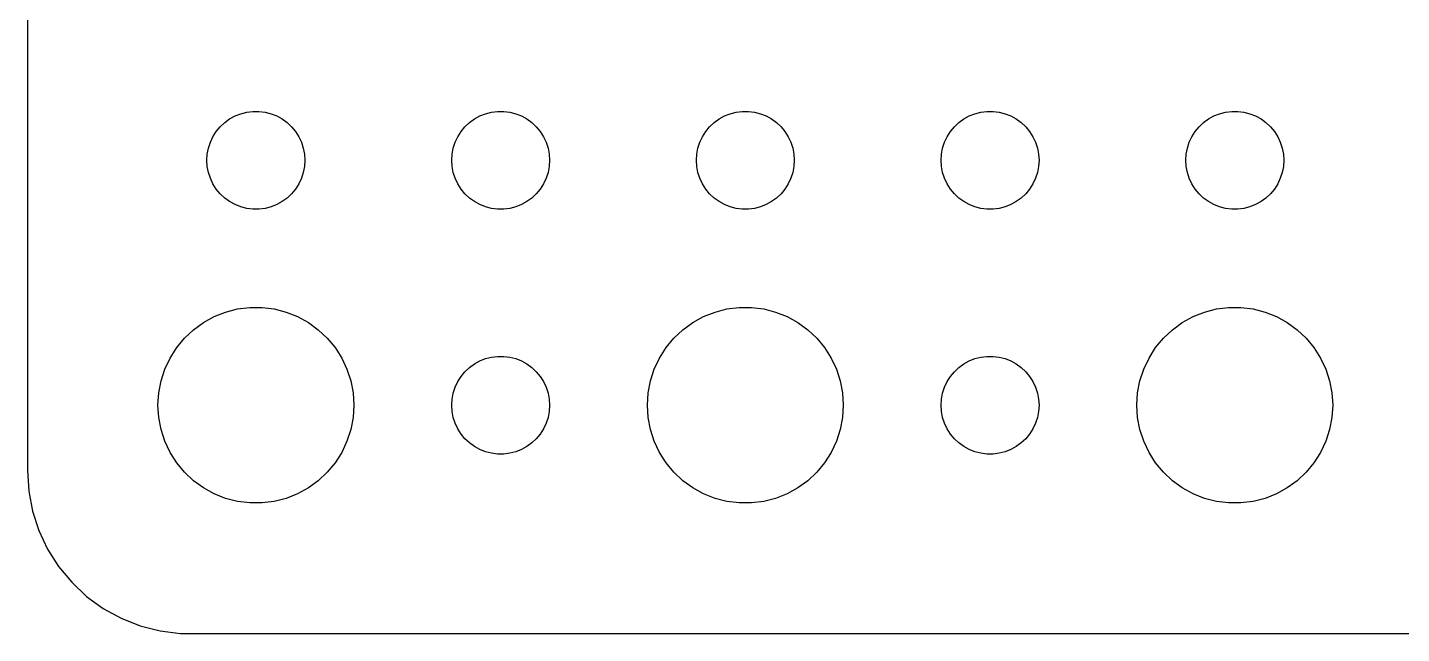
# Model space of a CAD drawing. Header units: metres. Extents: x -44 to 44, y 140 to 346.
# Drawn here: x -44.5 to -2.39, y 194.01 to 212.57 of the extents above; entities that cross this region are included whole.
import ezdxf

# ---------------------------------------------------------------- set-up
doc = ezdxf.new("R2010")
doc.units = ezdxf.units.M

msp = doc.modelspace()

# ---------------------------------------------------------------- linework, layer by layer
for p, q in [((-44.5, 233), (-44.5, 199)), ((-38.4561, 209.656), (-38.3037, 209.766)), ((-38.3037, 209.766), (-38.1387, 209.857)), ((-38.1387, 209.857), (-37.9635, 209.927)), ((-37.9635, 209.927), (-37.7811, 209.973)), ((-37.7811, 209.973), (-37.5942, 209.997)), ((-37.5942, 209.997), (-37.4058, 209.997)), ((-37.4058, 209.997), (-37.2189, 209.973)), ((-37.2189, 209.973), (-37.0365, 209.927)), ((-37.0365, 209.927), (-36.8613, 209.857)), ((-36.8613, 209.857), (-36.6963, 209.766)), ((-36.6963, 209.766), (-36.5439, 209.656)), ((-30.9561, 209.656), (-30.8037, 209.766)), ((-30.8037, 209.766), (-30.6387, 209.857)), ((-30.6387, 209.857), (-30.4635, 209.927)), ((-30.4635, 209.927), (-30.2811, 209.973)), ((-30.2811, 209.973), (-30.0942, 209.997)), ((-30.0942, 209.997), (-29.9058, 209.997)), ((-29.9058, 209.997), (-29.7189, 209.973)), ((-29.7189, 209.973), (-29.5365, 209.927)), ((-29.5365, 209.927), (-29.3613, 209.857)), ((-29.3613, 209.857), (-29.1963, 209.766)), ((-29.1963, 209.766), (-29.0439, 209.656)), ((-23.4561, 209.656), (-23.3037, 209.766)), ((-23.3037, 209.766), (-23.1387, 209.857)), ((-23.1387, 209.857), (-22.9635, 209.927)), ((-22.9635, 209.927), (-22.7811, 209.973)), ((-22.7811, 209.973), (-22.5942, 209.997)), ((-22.5942, 209.997), (-22.4058, 209.997)), ((-22.4058, 209.997), (-22.2189, 209.973)), ((-22.2189, 209.973), (-22.0365, 209.927)), ((-22.0365, 209.927), (-21.8613, 209.857)), ((-21.8613, 209.857), (-21.6963, 209.766)), ((-21.6963, 209.766), (-21.5439, 209.656)), ((-15.9561, 209.656), (-15.8037, 209.766)), ((-15.8037, 209.766), (-15.6387, 209.857)), ((-15.6387, 209.857), (-15.4635, 209.927)), ((-15.4635, 209.927), (-15.2811, 209.973)), ((-15.2811, 209.973), (-15.0942, 209.997)), ((-15.0942, 209.997), (-14.9058, 209.997)), ((-14.9058, 209.997), (-14.7189, 209.973)), ((-14.7189, 209.973), (-14.5365, 209.927)), ((-14.5365, 209.927), (-14.3613, 209.857)), ((-14.3613, 209.857), (-14.1963, 209.766)), ((-14.1963, 209.766), (-14.0439, 209.656)), ((-8.45613, 209.656), (-8.30373, 209.766)), ((-8.30373, 209.766), (-8.13866, 209.857)), ((-8.13866, 209.857), (-7.96352, 209.927)), ((-7.96352, 209.927), (-7.78107, 209.973)), ((-7.78107, 209.973), (-7.59418, 209.997)), ((-7.59418, 209.997), (-7.40581, 209.997)), ((-7.40581, 209.997), (-7.21892, 209.973)), ((-7.21892, 209.973), (-7.03647, 209.927)), ((-7.03647, 209.927), (-6.86133, 209.857)), ((-6.86133, 209.857), (-6.69626, 209.766)), ((-6.69626, 209.766), (-6.54385, 209.656)), ((-38.8145, 209.223), (-38.7135, 209.382)), ((-38.7135, 209.382), (-38.5934, 209.527)), ((-38.5934, 209.527), (-38.4561, 209.656)), ((-36.5439, 209.656), (-36.4065, 209.527)), ((-36.4065, 209.527), (-36.2865, 209.382)), ((-36.2865, 209.382), (-36.1855, 209.223)), ((-31.3145, 209.223), (-31.2135, 209.382)), ((-31.2135, 209.382), (-31.0934, 209.527)), ((-31.0934, 209.527), (-30.9561, 209.656)), ((-29.0439, 209.656), (-28.9065, 209.527)), ((-28.9065, 209.527), (-28.7865, 209.382)), ((-28.7865, 209.382), (-28.6855, 209.223)), ((-23.8145, 209.223), (-23.7135, 209.382)), ((-23.7135, 209.382), (-23.5934, 209.527)), ((-23.5934, 209.527), (-23.4561, 209.656)), ((-21.5439, 209.656), (-21.4065, 209.527)), ((-21.4065, 209.527), (-21.2865, 209.382)), ((-21.2865, 209.382), (-21.1855, 209.223)), ((-16.3145, 209.223), (-16.2135, 209.382)), ((-16.2135, 209.382), (-16.0934, 209.527)), ((-16.0934, 209.527), (-15.9561, 209.656)), ((-14.0439, 209.656), (-13.9065, 209.527)), ((-13.9065, 209.527), (-13.7865, 209.382)), ((-13.7865, 209.382), (-13.6855, 209.223)), ((-8.81445, 209.223), (-8.71352, 209.382)), ((-8.71352, 209.382), (-8.59344, 209.527)), ((-8.59344, 209.527), (-8.45613, 209.656)), ((-6.54385, 209.656), (-6.40654, 209.527)), ((-6.40654, 209.527), (-6.28647, 209.382)), ((-6.28647, 209.382), (-6.18553, 209.223)), ((-38.9882, 208.688), (-38.9529, 208.873)), ((-38.9529, 208.873), (-38.8947, 209.052)), ((-38.8947, 209.052), (-38.8145, 209.223)), ((-36.1855, 209.223), (-36.1053, 209.052)), ((-36.1053, 209.052), (-36.0471, 208.873)), ((-36.0471, 208.873), (-36.0118, 208.688)), ((-31.4882, 208.688), (-31.4529, 208.873)), ((-31.4529, 208.873), (-31.3947, 209.052)), ((-31.3947, 209.052), (-31.3145, 209.223)), ((-28.6855, 209.223), (-28.6053, 209.052)), ((-28.6053, 209.052), (-28.5471, 208.873)), ((-28.5471, 208.873), (-28.5118, 208.688)), ((-23.9882, 208.688), (-23.9529, 208.873)), ((-23.9529, 208.873), (-23.8947, 209.052)), ((-23.8947, 209.052), (-23.8145, 209.223)), ((-21.1855, 209.223), (-21.1053, 209.052)), ((-21.1053, 209.052), (-21.0471, 208.873)), ((-21.0471, 208.873), (-21.0118, 208.688)), ((-16.4882, 208.688), (-16.4529, 208.873)), ((-16.4529, 208.873), (-16.3947, 209.052)), ((-16.3947, 209.052), (-16.3145, 209.223)), ((-13.6855, 209.223), (-13.6053, 209.052)), ((-13.6053, 209.052), (-13.5471, 208.873)), ((-13.5471, 208.873), (-13.5118, 208.688)), ((-8.98816, 208.688), (-8.95287, 208.873)), ((-8.95287, 208.873), (-8.89465, 209.052)), ((-8.89465, 209.052), (-8.81445, 209.223)), ((-6.18553, 209.223), (-6.10533, 209.052)), ((-6.10533, 209.052), (-6.04712, 208.873)), ((-6.04712, 208.873), (-6.01183, 208.688)), ((-39, 208.5), (-38.9882, 208.688)), ((-38.9882, 208.312), (-39, 208.5)), ((-36.0118, 208.688), (-36, 208.5)), ((-36, 208.5), (-36.0118, 208.312)), ((-31.5, 208.5), (-31.4882, 208.688)), ((-31.4882, 208.312), (-31.5, 208.5)), ((-28.5118, 208.688), (-28.5, 208.5)), ((-28.5, 208.5), (-28.5118, 208.312)), ((-24, 208.5), (-23.9882, 208.688)), ((-23.9882, 208.312), (-24, 208.5)), ((-21.0118, 208.688), (-21, 208.5)), ((-21, 208.5), (-21.0118, 208.312)), ((-16.5, 208.5), (-16.4882, 208.688)), ((-16.4882, 208.312), (-16.5, 208.5)), ((-13.5118, 208.688), (-13.5, 208.5)), ((-13.5, 208.5), (-13.5118, 208.312)), ((-9, 208.5), (-8.98816, 208.688)), ((-8.98816, 208.312), (-9, 208.5)), ((-6.01183, 208.688), (-6, 208.5)), ((-6, 208.5), (-6.01183, 208.312)), ((-38.9529, 208.127), (-38.9882, 208.312)), ((-38.8947, 207.948), (-38.9529, 208.127)), ((-36.0471, 208.127), (-36.1053, 207.948)), ((-36.0118, 208.312), (-36.0471, 208.127)), ((-31.4529, 208.127), (-31.4882, 208.312)), ((-31.3947, 207.948), (-31.4529, 208.127)), ((-28.5471, 208.127), (-28.6053, 207.948)), ((-28.5118, 208.312), (-28.5471, 208.127)), ((-23.9529, 208.127), (-23.9882, 208.312)), ((-23.8947, 207.948), (-23.9529, 208.127)), ((-21.0471, 208.127), (-21.1053, 207.948)), ((-21.0118, 208.312), (-21.0471, 208.127)), ((-16.4529, 208.127), (-16.4882, 208.312)), ((-16.3947, 207.948), (-16.4529, 208.127)), ((-13.5471, 208.127), (-13.6053, 207.948)), ((-13.5118, 208.312), (-13.5471, 208.127)), ((-8.95287, 208.127), (-8.98816, 208.312)), ((-8.89465, 207.948), (-8.95287, 208.127)), ((-6.04712, 208.127), (-6.10533, 207.948)), ((-6.01183, 208.312), (-6.04712, 208.127)), ((-38.8145, 207.777), (-38.8947, 207.948)), ((-38.7135, 207.618), (-38.8145, 207.777)), ((-38.5934, 207.473), (-38.7135, 207.618)), ((-36.2865, 207.618), (-36.4065, 207.473)), ((-36.1855, 207.777), (-36.2865, 207.618)), ((-36.1053, 207.948), (-36.1855, 207.777)), ((-31.3145, 207.777), (-31.3947, 207.948)), ((-31.2135, 207.618), (-31.3145, 207.777)), ((-31.0934, 207.473), (-31.2135, 207.618)), ((-28.7865, 207.618), (-28.9065, 207.473)), ((-28.6855, 207.777), (-28.7865, 207.618)), ((-28.6053, 207.948), (-28.6855, 207.777)), ((-23.8145, 207.777), (-23.8947, 207.948)), ((-23.7135, 207.618), (-23.8145, 207.777)), ((-23.5934, 207.473), (-23.7135, 207.618)), ((-21.2865, 207.618), (-21.4065, 207.473)), ((-21.1855, 207.777), (-21.2865, 207.618)), ((-21.1053, 207.948), (-21.1855, 207.777)), ((-16.3145, 207.777), (-16.3947, 207.948)), ((-16.2135, 207.618), (-16.3145, 207.777)), ((-16.0934, 207.473), (-16.2135, 207.618)), ((-13.7865, 207.618), (-13.9065, 207.473)), ((-13.6855, 207.777), (-13.7865, 207.618)), ((-13.6053, 207.948), (-13.6855, 207.777)), ((-8.81445, 207.777), (-8.89465, 207.948)), ((-8.71352, 207.618), (-8.81445, 207.777)), ((-8.59344, 207.473), (-8.71352, 207.618)), ((-6.28647, 207.618), (-6.40654, 207.473)), ((-6.18553, 207.777), (-6.28647, 207.618)), ((-6.10533, 207.948), (-6.18553, 207.777)), ((-38.4561, 207.344), (-38.5934, 207.473)), ((-38.3037, 207.234), (-38.4561, 207.344)), ((-38.1387, 207.143), (-38.3037, 207.234)), ((-36.6963, 207.234), (-36.8613, 207.143)), ((-36.5439, 207.344), (-36.6963, 207.234)), ((-36.4065, 207.473), (-36.5439, 207.344)), ((-30.9561, 207.344), (-31.0934, 207.473)), ((-30.8037, 207.234), (-30.9561, 207.344)), ((-30.6387, 207.143), (-30.8037, 207.234)), ((-29.1963, 207.234), (-29.3613, 207.143)), ((-29.0439, 207.344), (-29.1963, 207.234)), ((-28.9065, 207.473), (-29.0439, 207.344)), ((-23.4561, 207.344), (-23.5934, 207.473)), ((-23.3037, 207.234), (-23.4561, 207.344)), ((-23.1387, 207.143), (-23.3037, 207.234)), ((-21.6963, 207.234), (-21.8613, 207.143)), ((-21.5439, 207.344), (-21.6963, 207.234)), ((-21.4065, 207.473), (-21.5439, 207.344)), ((-15.9561, 207.344), (-16.0934, 207.473)), ((-15.8037, 207.234), (-15.9561, 207.344)), ((-15.6387, 207.143), (-15.8037, 207.234)), ((-14.1963, 207.234), (-14.3613, 207.143)), ((-14.0439, 207.344), (-14.1963, 207.234)), ((-13.9065, 207.473), (-14.0439, 207.344)), ((-8.45613, 207.344), (-8.59344, 207.473)), ((-8.30373, 207.234), (-8.45613, 207.344)), ((-8.13866, 207.143), (-8.30373, 207.234)), ((-6.69626, 207.234), (-6.86133, 207.143)), ((-6.54385, 207.344), (-6.69626, 207.234)), ((-6.40654, 207.473), (-6.54385, 207.344)), ((-37.9635, 207.073), (-38.1387, 207.143)), ((-37.7811, 207.027), (-37.9635, 207.073)), ((-37.5942, 207.003), (-37.7811, 207.027)), ((-37.4058, 207.003), (-37.5942, 207.003)), ((-37.2189, 207.027), (-37.4058, 207.003)), ((-37.0365, 207.073), (-37.2189, 207.027)), ((-36.8613, 207.143), (-37.0365, 207.073)), ((-30.4635, 207.073), (-30.6387, 207.143)), ((-30.2811, 207.027), (-30.4635, 207.073)), ((-30.0942, 207.003), (-30.2811, 207.027)), ((-29.9058, 207.003), (-30.0942, 207.003)), ((-29.7189, 207.027), (-29.9058, 207.003)), ((-29.5365, 207.073), (-29.7189, 207.027)), ((-29.3613, 207.143), (-29.5365, 207.073)), ((-22.9635, 207.073), (-23.1387, 207.143)), ((-22.7811, 207.027), (-22.9635, 207.073)), ((-22.5942, 207.003), (-22.7811, 207.027)), ((-22.4058, 207.003), (-22.5942, 207.003)), ((-22.2189, 207.027), (-22.4058, 207.003)), ((-22.0365, 207.073), (-22.2189, 207.027)), ((-21.8613, 207.143), (-22.0365, 207.073)), ((-15.4635, 207.073), (-15.6387, 207.143)), ((-15.2811, 207.027), (-15.4635, 207.073)), ((-15.0942, 207.003), (-15.2811, 207.027)), ((-14.9058, 207.003), (-15.0942, 207.003)), ((-14.7189, 207.027), (-14.9058, 207.003)), ((-14.5365, 207.073), (-14.7189, 207.027)), ((-14.3613, 207.143), (-14.5365, 207.073)), ((-7.96352, 207.073), (-8.13866, 207.143)), ((-7.78107, 207.027), (-7.96352, 207.073)), ((-7.59418, 207.003), (-7.78107, 207.027)), ((-7.40581, 207.003), (-7.59418, 207.003)), ((-7.21892, 207.027), (-7.40581, 207.003)), ((-7.03647, 207.073), (-7.21892, 207.027)), ((-6.86133, 207.143), (-7.03647, 207.073)), ((-38.7773, 203.714), (-38.427, 203.853)), ((-38.427, 203.853), (-38.0621, 203.947)), ((-38.0621, 203.947), (-37.6884, 203.994)), ((-37.6884, 203.994), (-37.3116, 203.994)), ((-37.3116, 203.994), (-36.9379, 203.947)), ((-36.9379, 203.947), (-36.5729, 203.853)), ((-36.5729, 203.853), (-36.2227, 203.714)), ((-23.7773, 203.714), (-23.427, 203.853)), ((-23.427, 203.853), (-23.0621, 203.947)), ((-23.0621, 203.947), (-22.6884, 203.994)), ((-22.6884, 203.994), (-22.3116, 203.994)), ((-22.3116, 203.994), (-21.9379, 203.947)), ((-21.9379, 203.947), (-21.5729, 203.853)), ((-21.5729, 203.853), (-21.2227, 203.714)), ((-8.77733, 203.714), (-8.42705, 203.853)), ((-8.42705, 203.853), (-8.06213, 203.947)), ((-8.06213, 203.947), (-7.68837, 203.994)), ((-7.68837, 203.994), (-7.31161, 203.994)), ((-7.31161, 203.994), (-6.93785, 203.947)), ((-6.93785, 203.947), (-6.57294, 203.853)), ((-6.57294, 203.853), (-6.22266, 203.714)), ((-39.4123, 203.312), (-39.1075, 203.533)), ((-39.1075, 203.533), (-38.7773, 203.714)), ((-36.2227, 203.714), (-35.8925, 203.533)), ((-35.8925, 203.533), (-35.5877, 203.312)), ((-24.4123, 203.312), (-24.1075, 203.533)), ((-24.1075, 203.533), (-23.7773, 203.714)), ((-21.2227, 203.714), (-20.8925, 203.533)), ((-20.8925, 203.533), (-20.5877, 203.312)), ((-9.41226, 203.312), (-9.10747, 203.533)), ((-9.10747, 203.533), (-8.77733, 203.714)), ((-6.22266, 203.714), (-5.89252, 203.533)), ((-5.89252, 203.533), (-5.58772, 203.312)), ((-39.927, 202.763), (-39.6869, 203.054)), ((-39.6869, 203.054), (-39.4123, 203.312)), ((-35.5877, 203.312), (-35.3131, 203.054)), ((-35.3131, 203.054), (-35.0729, 202.763)), ((-24.927, 202.763), (-24.6869, 203.054)), ((-24.6869, 203.054), (-24.4123, 203.312)), ((-20.5877, 203.312), (-20.3131, 203.054)), ((-20.3131, 203.054), (-20.0729, 202.763)), ((-9.92705, 202.763), (-9.6869, 203.054)), ((-9.6869, 203.054), (-9.41226, 203.312)), ((-5.58772, 203.312), (-5.31308, 203.054)), ((-5.31308, 203.054), (-5.07294, 202.763)), ((-40.1289, 202.445), (-39.927, 202.763)), ((-35.0729, 202.763), (-34.8711, 202.445)), ((-25.1289, 202.445), (-24.927, 202.763)), ((-20.0729, 202.763), (-19.8711, 202.445)), ((-10.1289, 202.445), (-9.92705, 202.763)), ((-5.07294, 202.763), (-4.87108, 202.445)), ((-40.2893, 202.104), (-40.1289, 202.445)), ((-34.8711, 202.445), (-34.7107, 202.104)), ((-31.0934, 202.027), (-30.9561, 202.156)), ((-30.9561, 202.156), (-30.8037, 202.266)), ((-30.8037, 202.266), (-30.6387, 202.357)), ((-30.6387, 202.357), (-30.4635, 202.427)), ((-30.4635, 202.427), (-30.2811, 202.473)), ((-30.2811, 202.473), (-30.0942, 202.497)), ((-30.0942, 202.497), (-29.9058, 202.497)), ((-29.9058, 202.497), (-29.7189, 202.473)), ((-29.7189, 202.473), (-29.5365, 202.427)), ((-29.5365, 202.427), (-29.3613, 202.357)), ((-29.3613, 202.357), (-29.1963, 202.266)), ((-29.1963, 202.266), (-29.0439, 202.156)), ((-29.0439, 202.156), (-28.9065, 202.027)), ((-25.2893, 202.104), (-25.1289, 202.445)), ((-19.8711, 202.445), (-19.7107, 202.104)), ((-16.0934, 202.027), (-15.9561, 202.156)), ((-15.9561, 202.156), (-15.8037, 202.266)), ((-15.8037, 202.266), (-15.6387, 202.357)), ((-15.6387, 202.357), (-15.4635, 202.427)), ((-15.4635, 202.427), (-15.2811, 202.473)), ((-15.2811, 202.473), (-15.0942, 202.497)), ((-15.0942, 202.497), (-14.9058, 202.497)), ((-14.9058, 202.497), (-14.7189, 202.473)), ((-14.7189, 202.473), (-14.5365, 202.427)), ((-14.5365, 202.427), (-14.3613, 202.357)), ((-14.3613, 202.357), (-14.1963, 202.266)), ((-14.1963, 202.266), (-14.0439, 202.156)), ((-14.0439, 202.156), (-13.9065, 202.027)), ((-10.2893, 202.104), (-10.1289, 202.445)), ((-4.87108, 202.445), (-4.71066, 202.104)), ((-40.4763, 201.376), (-40.4057, 201.746)), ((-40.4057, 201.746), (-40.2893, 202.104)), ((-34.7107, 202.104), (-34.5942, 201.746)), ((-34.5942, 201.746), (-34.5237, 201.376)), ((-31.3947, 201.552), (-31.3145, 201.723)), ((-31.3145, 201.723), (-31.2135, 201.882)), ((-31.2135, 201.882), (-31.0934, 202.027)), ((-28.9065, 202.027), (-28.7865, 201.882)), ((-28.7865, 201.882), (-28.6855, 201.723)), ((-28.6855, 201.723), (-28.6053, 201.552)), ((-25.4763, 201.376), (-25.4057, 201.746)), ((-25.4057, 201.746), (-25.2893, 202.104)), ((-19.7107, 202.104), (-19.5942, 201.746)), ((-19.5942, 201.746), (-19.5237, 201.376)), ((-16.3947, 201.552), (-16.3145, 201.723)), ((-16.3145, 201.723), (-16.2135, 201.882)), ((-16.2135, 201.882), (-16.0934, 202.027)), ((-13.9065, 202.027), (-13.7865, 201.882)), ((-13.7865, 201.882), (-13.6855, 201.723)), ((-13.6855, 201.723), (-13.6053, 201.552)), ((-10.4763, 201.376), (-10.4057, 201.746)), ((-10.4057, 201.746), (-10.2893, 202.104)), ((-4.71066, 202.104), (-4.59424, 201.746)), ((-4.59424, 201.746), (-4.52365, 201.376)), ((-40.5, 201), (-40.4763, 201.376)), ((-34.5237, 201.376), (-34.5, 201)), ((-31.4882, 201.188), (-31.4529, 201.373)), ((-31.4529, 201.373), (-31.3947, 201.552)), ((-28.6053, 201.552), (-28.5471, 201.373)), ((-28.5471, 201.373), (-28.5118, 201.188)), ((-25.5, 201), (-25.4763, 201.376)), ((-19.5237, 201.376), (-19.5, 201)), ((-16.4882, 201.188), (-16.4529, 201.373)), ((-16.4529, 201.373), (-16.3947, 201.552)), ((-13.6053, 201.552), (-13.5471, 201.373)), ((-13.5471, 201.373), (-13.5118, 201.188)), ((-10.5, 201), (-10.4763, 201.376)), ((-4.52365, 201.376), (-4.5, 201)), ((-40.4763, 200.624), (-40.5, 201)), ((-34.5, 201), (-34.5237, 200.624)), ((-31.5, 201), (-31.4882, 201.188)), ((-31.4882, 200.812), (-31.5, 201)), ((-28.5118, 201.188), (-28.5, 201)), ((-28.5, 201), (-28.5118, 200.812)), ((-25.4763, 200.624), (-25.5, 201)), ((-19.5, 201), (-19.5237, 200.624)), ((-16.5, 201), (-16.4882, 201.188)), ((-16.4882, 200.812), (-16.5, 201)), ((-13.5118, 201.188), (-13.5, 201)), ((-13.5, 201), (-13.5118, 200.812)), ((-10.4763, 200.624), (-10.5, 201)), ((-4.5, 201), (-4.52365, 200.624)), ((-40.4057, 200.254), (-40.4763, 200.624)), ((-34.5237, 200.624), (-34.5942, 200.254)), ((-31.4529, 200.627), (-31.4882, 200.812)), ((-31.3947, 200.448), (-31.4529, 200.627)), ((-31.3145, 200.277), (-31.3947, 200.448)), ((-28.6053, 200.448), (-28.6855, 200.277)), ((-28.5471, 200.627), (-28.6053, 200.448)), ((-28.5118, 200.812), (-28.5471, 200.627)), ((-25.4057, 200.254), (-25.4763, 200.624)), ((-19.5237, 200.624), (-19.5942, 200.254)), ((-16.4529, 200.627), (-16.4882, 200.812)), ((-16.3947, 200.448), (-16.4529, 200.627)), ((-16.3145, 200.277), (-16.3947, 200.448)), ((-13.6053, 200.448), (-13.6855, 200.277)), ((-13.5471, 200.627), (-13.6053, 200.448)), ((-13.5118, 200.812), (-13.5471, 200.627)), ((-10.4057, 200.254), (-10.4763, 200.624)), ((-4.52365, 200.624), (-4.59424, 200.254)), ((-40.2893, 199.896), (-40.4057, 200.254)), ((-34.5942, 200.254), (-34.7107, 199.896)), ((-31.2135, 200.118), (-31.3145, 200.277)), ((-31.0934, 199.973), (-31.2135, 200.118)), ((-28.7865, 200.118), (-28.9065, 199.973)), ((-28.6855, 200.277), (-28.7865, 200.118)), ((-25.2893, 199.896), (-25.4057, 200.254)), ((-19.5942, 200.254), (-19.7107, 199.896)), ((-16.2135, 200.118), (-16.3145, 200.277)), ((-16.0934, 199.973), (-16.2135, 200.118)), ((-13.7865, 200.118), (-13.9065, 199.973)), ((-13.6855, 200.277), (-13.7865, 200.118)), ((-10.2893, 199.896), (-10.4057, 200.254)), ((-4.59424, 200.254), (-4.71066, 199.896)), ((-40.1289, 199.555), (-40.2893, 199.896)), ((-34.7107, 199.896), (-34.8711, 199.555)), ((-30.9561, 199.844), (-31.0934, 199.973)), ((-30.8037, 199.734), (-30.9561, 199.844)), ((-30.6387, 199.643), (-30.8037, 199.734)), ((-30.4635, 199.573), (-30.6387, 199.643)), ((-29.3613, 199.643), (-29.5365, 199.573)), ((-29.1963, 199.734), (-29.3613, 199.643)), ((-29.0439, 199.844), (-29.1963, 199.734)), ((-28.9065, 199.973), (-29.0439, 199.844)), ((-25.1289, 199.555), (-25.2893, 199.896)), ((-19.7107, 199.896), (-19.8711, 199.555)), ((-15.9561, 199.844), (-16.0934, 199.973)), ((-15.8037, 199.734), (-15.9561, 199.844)), ((-15.6387, 199.643), (-15.8037, 199.734)), ((-15.4635, 199.573), (-15.6387, 199.643)), ((-14.3613, 199.643), (-14.5365, 199.573)), ((-14.1963, 199.734), (-14.3613, 199.643)), ((-14.0439, 199.844), (-14.1963, 199.734)), ((-13.9065, 199.973), (-14.0439, 199.844)), ((-10.1289, 199.555), (-10.2893, 199.896)), ((-4.71066, 199.896), (-4.87108, 199.555)), ((-39.927, 199.237), (-40.1289, 199.555)), ((-39.6869, 198.946), (-39.927, 199.237)), ((-35.0729, 199.237), (-35.3131, 198.946)), ((-34.8711, 199.555), (-35.0729, 199.237)), ((-30.2811, 199.527), (-30.4635, 199.573)), ((-30.0942, 199.503), (-30.2811, 199.527)), ((-29.9058, 199.503), (-30.0942, 199.503)), ((-29.7189, 199.527), (-29.9058, 199.503)), ((-29.5365, 199.573), (-29.7189, 199.527)), ((-24.927, 199.237), (-25.1289, 199.555)), ((-24.6869, 198.946), (-24.927, 199.237)), ((-20.0729, 199.237), (-20.3131, 198.946)), ((-19.8711, 199.555), (-20.0729, 199.237)), ((-15.2811, 199.527), (-15.4635, 199.573)), ((-15.0942, 199.503), (-15.2811, 199.527)), ((-14.9058, 199.503), (-15.0942, 199.503)), ((-14.7189, 199.527), (-14.9058, 199.503)), ((-14.5365, 199.573), (-14.7189, 199.527)), ((-9.92705, 199.237), (-10.1289, 199.555)), ((-9.6869, 198.946), (-9.92705, 199.237)), ((-5.07294, 199.237), (-5.31308, 198.946)), ((-4.87108, 199.555), (-5.07294, 199.237)), ((-44.5, 199), (-44.4606, 198.373)), ((-39.4123, 198.688), (-39.6869, 198.946)), ((-35.3131, 198.946), (-35.5877, 198.688)), ((-24.4123, 198.688), (-24.6869, 198.946)), ((-20.3131, 198.946), (-20.5877, 198.688)), ((-9.41226, 198.688), (-9.6869, 198.946)), ((-5.31308, 198.946), (-5.58772, 198.688)), ((-44.4606, 198.373), (-44.3429, 197.757)), ((-39.1075, 198.467), (-39.4123, 198.688)), ((-38.7773, 198.286), (-39.1075, 198.467)), ((-35.8925, 198.467), (-36.2227, 198.286)), ((-35.5877, 198.688), (-35.8925, 198.467)), ((-24.1075, 198.467), (-24.4123, 198.688)), ((-23.7773, 198.286), (-24.1075, 198.467)), ((-20.8925, 198.467), (-21.2227, 198.286)), ((-20.5877, 198.688), (-20.8925, 198.467)), ((-9.10747, 198.467), (-9.41226, 198.688)), ((-8.77733, 198.286), (-9.10747, 198.467)), ((-5.89252, 198.467), (-6.22266, 198.286)), ((-5.58772, 198.688), (-5.89252, 198.467)), ((-38.427, 198.147), (-38.7773, 198.286)), ((-38.0621, 198.053), (-38.427, 198.147)), ((-37.6884, 198.006), (-38.0621, 198.053)), ((-37.3116, 198.006), (-37.6884, 198.006)), ((-36.9379, 198.053), (-37.3116, 198.006)), ((-36.5729, 198.147), (-36.9379, 198.053)), ((-36.2227, 198.286), (-36.5729, 198.147)), ((-23.427, 198.147), (-23.7773, 198.286)), ((-23.0621, 198.053), (-23.427, 198.147)), ((-22.6884, 198.006), (-23.0621, 198.053)), ((-22.3116, 198.006), (-22.6884, 198.006)), ((-21.9379, 198.053), (-22.3116, 198.006)), ((-21.5729, 198.147), (-21.9379, 198.053)), ((-21.2227, 198.286), (-21.5729, 198.147)), ((-8.42705, 198.147), (-8.77733, 198.286)), ((-8.06213, 198.053), (-8.42705, 198.147)), ((-7.68837, 198.006), (-8.06213, 198.053)), ((-7.31161, 198.006), (-7.68837, 198.006)), ((-6.93785, 198.053), (-7.31161, 198.006)), ((-6.57294, 198.147), (-6.93785, 198.053)), ((-6.22266, 198.286), (-6.57294, 198.147)), ((-44.3429, 197.757), (-44.1489, 197.159)), ((-44.1489, 197.159), (-43.8815, 196.591)), ((-43.8815, 196.591), (-43.5451, 196.061)), ((-43.5451, 196.061), (-43.1448, 195.577)), ((-43.1448, 195.577), (-42.6871, 195.147)), ((-42.6871, 195.147), (-42.1791, 194.778)), ((-42.1791, 194.778), (-41.6289, 194.476)), ((-41.6289, 194.476), (-41.0451, 194.245)), ((-41.0451, 194.245), (-40.4369, 194.089)), ((-40.4369, 194.089), (-39.8139, 194.01)), ((-39.8139, 194.01), (39.8139, 194.01))]:
    msp.add_line(p, q)

doc.saveas('drawing.dxf')
